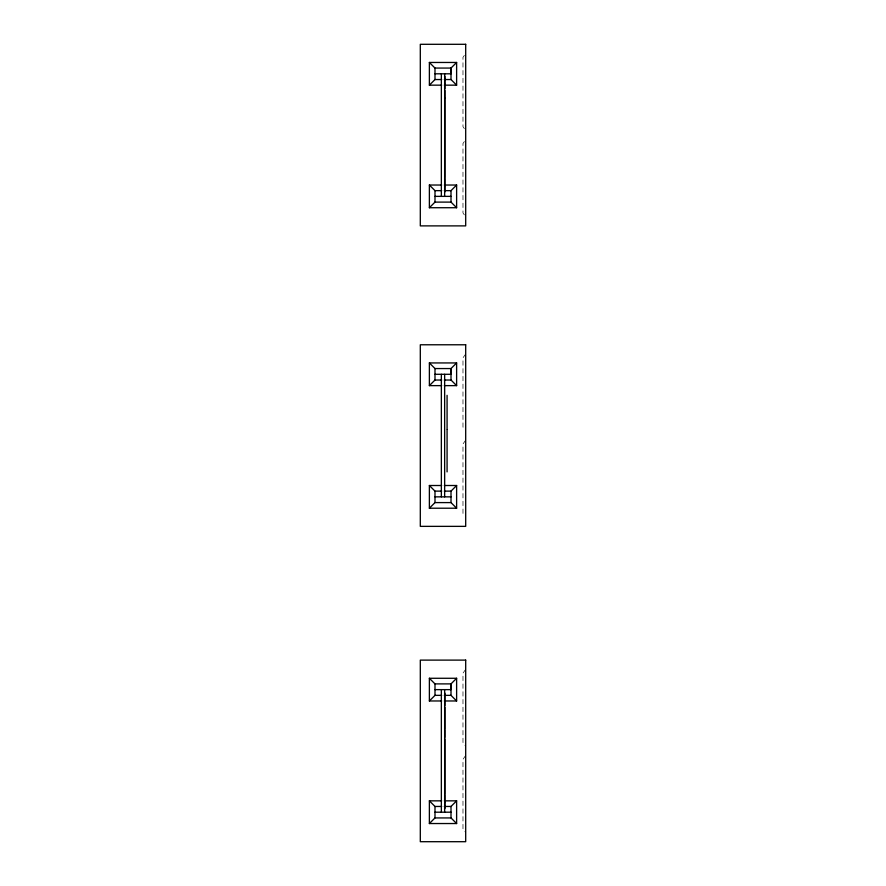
<?xml version="1.0" encoding="UTF-8"?>
<svg xmlns="http://www.w3.org/2000/svg" width="886" height="886" viewBox="0 0 886 886"><rect width="100%" height="100%" fill="white"/><g stroke="black" fill="none" stroke-linecap="round" stroke-linejoin="round"><path stroke-width="0.66" stroke-dasharray="4.43 3.32" d="M464.342 55.408L462.979 57.357L462.979 126.676L464.342 128.614M464.342 141.572L462.979 143.51L462.979 212.928L464.342 214.866M465.693 353.957L462.979 357.833L462.979 427.152L464.342 429.09M465.693 440.109L462.979 443.986L462.979 513.404L464.342 515.342M465.693 669.295L462.979 673.172L462.979 742.49L465.693 746.366M465.693 755.448L462.979 759.324L462.979 828.742L465.693 832.618"/><path stroke-width="1.33" d="M429.378 85.156L434.993 79.541L434.993 68.067L429.378 62.463L429.378 85.156L441.638 85.156M434.993 68.067L451.007 68.067L456.622 62.463L456.622 85.156L444.362 85.156M441.638 185.03L429.378 185.03L429.378 207.723L434.993 202.108L451.007 202.108L456.622 207.723L456.622 185.03L444.362 185.03M451.007 202.108L451.007 190.645L456.622 185.03M429.378 385.631L434.993 380.028L434.993 368.554L429.378 362.939L429.378 385.631L441.638 385.631M434.993 368.554L451.007 368.554L456.622 362.939L456.622 385.631L444.362 385.631M441.638 485.506L429.378 485.506L429.378 508.21L434.993 502.595L451.007 502.595L456.622 508.21L456.622 485.506L444.362 485.506M451.007 502.595L451.007 491.121L456.622 485.506M429.378 700.97L434.993 695.355L434.993 683.892L429.378 678.277L429.378 700.97L441.638 700.97M434.993 683.892L451.007 683.892L456.622 678.277L456.622 700.97L444.362 700.97M441.638 800.844L429.378 800.844L429.378 823.537L434.993 817.933L451.007 817.933L456.622 823.537L456.622 800.844L444.362 800.844M451.007 817.933L451.007 806.459L456.622 800.844M429.378 62.463L456.622 62.463M434.993 73.804L451.007 73.804M434.993 79.541L441.671 79.541M444.329 79.541L451.007 79.541L456.622 85.156M429.378 185.03L434.993 190.645L441.671 190.645M444.329 190.645L451.007 190.645M434.993 196.371L451.007 196.371M429.378 207.723L456.622 207.723M429.378 362.939L456.622 362.939M434.993 374.291L451.007 374.291M434.993 380.028L441.671 380.028M444.329 380.028L451.007 380.028L456.622 385.631M429.378 485.506L434.993 491.121L441.671 491.121M444.329 491.121L451.007 491.121M434.993 496.858L451.007 496.858M429.378 508.21L456.622 508.21M429.378 678.277L456.622 678.277M434.993 689.629L451.007 689.629M434.993 695.355L441.671 695.355M444.329 695.355L451.007 695.355L456.622 700.97M429.378 800.844L434.993 806.459L441.671 806.459M444.329 806.459L451.007 806.459M434.993 812.196L451.007 812.196M429.378 823.537L456.622 823.537M451.007 68.067L451.007 79.541M451.007 368.554L451.007 380.028M451.007 683.892L451.007 695.355M450.708 68.067L450.708 73.804M450.708 368.554L450.708 374.291M450.708 683.892L450.708 689.629M447.076 395.333L447.076 429.389M447.076 429.92L447.076 471.895M444.894 76.329L444.894 83.76M444.894 84.27L444.894 88.833M444.894 90.416L444.894 97.848M444.894 98.235L444.894 177.433M444.894 178.363L444.894 185.661M444.894 186.104L444.894 191.908M444.894 693.107L444.894 700.538M444.894 701.047L444.894 705.61M444.894 707.194L444.894 729.156M444.894 730.108L444.894 737.418M444.894 738.846L444.894 794.199M444.894 795.141L444.894 802.439M444.894 802.871L444.894 808.685M444.65 73.804L444.65 196.371M444.65 374.291L444.65 496.858M444.65 689.629L444.65 812.196M441.35 73.804L441.35 196.371M441.35 374.291L441.35 496.858M441.35 689.629L441.35 812.196M434.993 190.645L434.993 202.108M434.993 491.121L434.993 502.595M434.993 806.459L434.993 817.933M465.693 44.3L420.307 44.3L420.307 225.886L465.693 225.886L465.693 44.3M465.693 344.776L420.307 344.776L420.307 526.362L465.693 526.362L465.693 344.776M465.693 660.114L420.307 660.114L420.307 841.7L465.693 841.7L465.693 660.114"/></g></svg>
